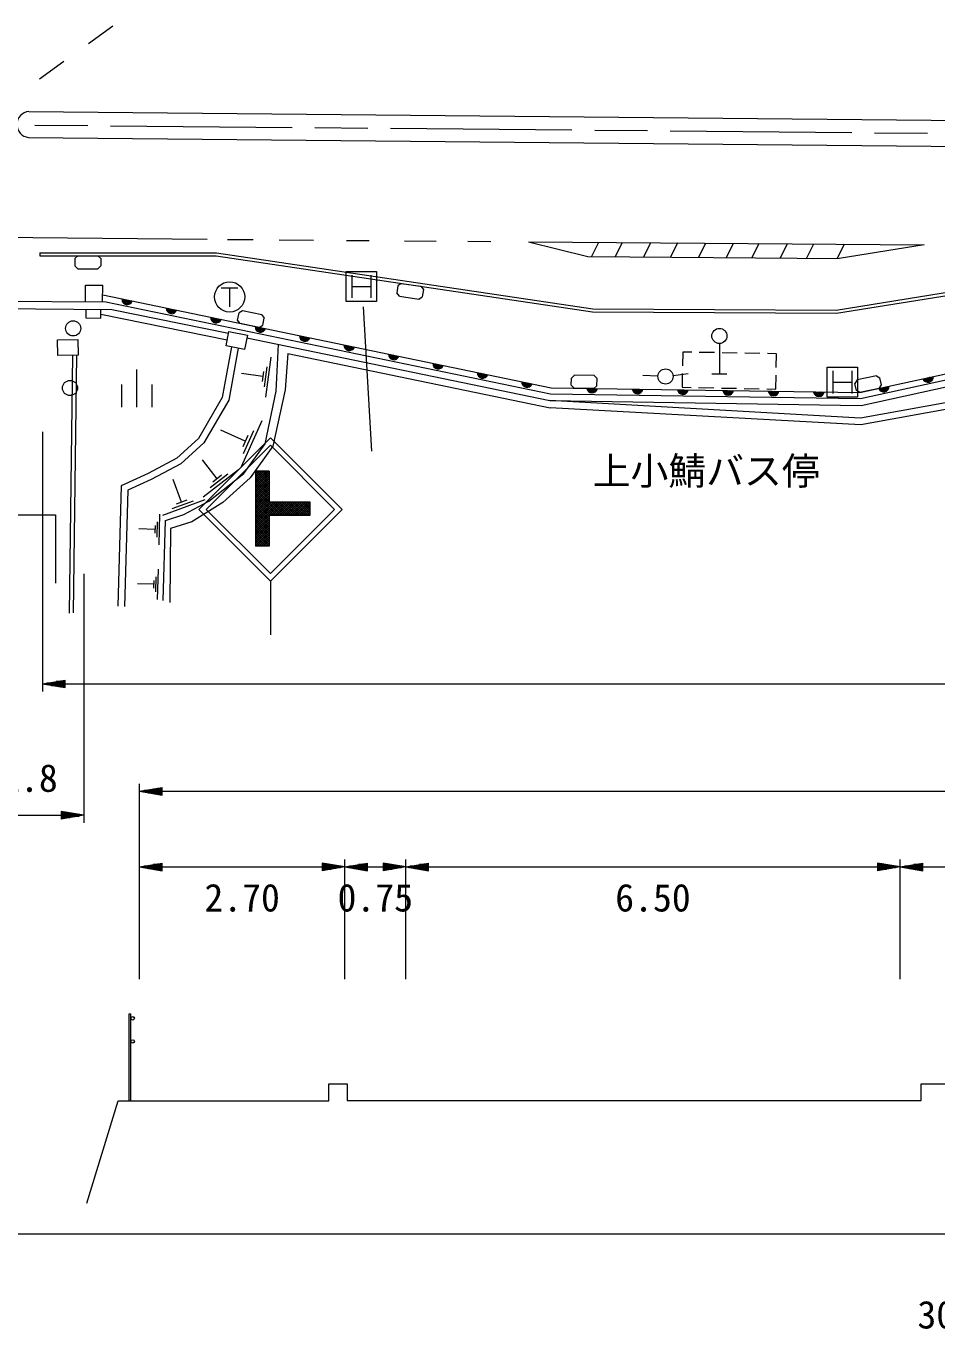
# Model space of a CAD drawing. Units: millimetres, scale not verified. Extents: x 40000 to 680000, y 20000 to 380000.
# Drawn here: x 305808 to 366018, y 198715 to 284880 of the extents above; entities that cross this region are included whole.
import ezdxf
from ezdxf.enums import TextEntityAlignment as Align

# ---------------------------------------------------------------- set-up
doc = ezdxf.new("R2010")
doc.units = ezdxf.units.MM
doc.header["$LTSCALE"] = 1000
doc.linetypes.add('CHAIN', pattern=[18.5, 12, -1.5, 3.5, -1.5])
for name, color, linetype, lineweight in [('M-BGD', 7, 'Continuous', 13), ('M-BGD-EXST', 7, 'Continuous', 13), ('M-BMK', 2, 'CHAIN', 13), ('M-STR-HTXT', 7, 'Continuous', 13), ('M-STR-STR1', 1, 'Continuous', 13), ('M-STR-STRC', 7, 'Continuous', 13), ('M-STR-STRD', 7, 'Continuous', 13), ('M-TTL-BAND', 7, 'Continuous', 13)]:
    doc.layers.add(name, color=color, linetype=linetype, lineweight=lineweight)
doc.styles.add('ＭＳ ゴシック', font='')
doc.styles.get('ＭＳ ゴシック').set_extended_font_data('MS Gothic')

msp = doc.modelspace()

# ---------------------------------------------------------------- linework, layer by layer
at = {"layer": 'M-BGD'}
for p, q in [((301814, 270933), (317785, 270782)), ((319116, 270771), (320820, 270758)), ((322531, 270744), (324808, 270726)), ((326987, 270708), (328480, 270696)), ((330824, 270677), (332912, 270660)), ((335000, 270644), (336539, 270631)), ((309240, 269686), (309040, 269500)), ((309040, 269500), (309040, 269017)), ((309240, 268832), (309040, 269017)), ((309240, 269686), (310541, 269686)), ((310541, 269686), (310741, 269500)), ((310541, 268832), (310741, 269017)), ((310741, 269500), (310741, 269017)), ((309240, 268832), (310541, 268832)), ((309737, 266653), (309745, 267746)), ((309745, 267746), (310874, 267738)), ((310867, 266645), (310874, 267738)), ((330386, 267711), (330315, 267233)), ((330485, 267020), (330315, 267233)), ((330611, 267865), (330386, 267711)), ((330611, 267865), (331899, 267673)), ((331899, 267673), (332069, 267460)), ((332069, 267460), (331998, 266983)), ((286398, 266316), (311474, 266140)), ((286401, 266817), (311087, 266644)), ((310880, 267095), (340513, 260956)), ((311087, 266644), (340469, 260557)), ((330485, 267020), (331773, 266828)), ((331773, 266828), (331998, 266983)), ((360927, 260641), (387531, 266482)), ((309752, 266152), (309748, 265573)), ((309748, 265573), (310749, 265566)), ((310749, 265566), (310753, 266145)), ((310751, 265828), (319108, 264125)), ((311474, 266140), (319196, 264566)), ((319792, 265439), (319890, 265911)), ((319950, 265216), (319792, 265439)), ((320124, 266053), (319890, 265911)), ((321398, 265789), (320124, 266053)), ((321398, 265789), (321557, 265566)), ((321459, 265093), (321557, 265566)), ((397416, 265567), (360958, 258952)), ((360967, 260240), (387574, 266082)), ((361012, 259789), (387621, 265631)), ((321225, 264952), (319950, 265216)), ((321225, 264952), (321459, 265093)), ((319383, 263665), (318774, 260304)), ((320397, 264256), (340419, 260108)), ((351638, 263885), (351638, 261885)), ((308881, 263113), (308658, 246059)), ((309151, 263118), (308928, 246064)), ((319825, 263577), (319203, 260147)), ((321983, 262989), (321624, 260342)), ((323114, 263233), (340460, 259640)), ((349214, 263322), (349197, 262407)), ((349812, 263311), (349214, 263322)), ((351312, 263283), (350312, 263302)), ((352812, 263255), (351812, 263274)), ((354311, 263227), (353311, 263246)), ((355409, 263207), (354811, 263218)), ((355392, 262291), (355409, 263207)), ((313117, 262168), (313117, 259668)), ((321495, 262044), (321406, 261382)), ((321717, 262351), (321537, 261027)), ((312117, 261168), (312117, 259668)), ((314117, 261168), (314117, 259668)), ((321451, 261713), (320039, 261904)), ((341846, 261122), (341853, 261604)), ((342043, 260933), (341846, 261122)), ((342056, 261787), (341853, 261604)), ((343358, 261767), (342056, 261787)), ((343345, 260913), (343547, 261095)), ((343358, 261767), (343555, 261578)), ((343547, 261095), (343555, 261578)), ((347579, 261729), (346580, 261775)), ((348574, 261771), (349566, 261901)), ((349188, 261907), (349171, 260992)), ((351138, 261885), (352138, 261885)), ((355366, 260876), (355383, 261791)), ((360744, 261475), (360588, 261251)), ((360692, 260779), (360588, 261251)), ((362015, 261755), (360744, 261475)), ((362015, 261755), (362250, 261616)), ((362198, 260920), (362354, 261144)), ((362354, 261144), (362250, 261616)), ((318774, 260304), (317204, 257602)), ((340469, 260557), (360967, 260240)), ((340513, 260956), (360927, 260641)), ((343345, 260913), (342043, 260933)), ((349171, 260992), (349769, 260981)), ((350268, 260971), (351268, 260953)), ((351768, 260943), (352768, 260925)), ((353268, 260915), (354268, 260897)), ((354768, 260887), (355366, 260876)), ((360927, 260641), (360692, 260779)), ((362198, 260920), (360927, 260641)), ((319203, 260147), (317558, 257316)), ((360958, 258952), (340419, 260108)), ((340419, 260108), (361012, 259789)), ((360986, 258499), (340460, 259640)), ((367446, 259672), (360986, 258499)), ((321382, 258772), (320032, 255729)), ((320301, 257430), (318678, 258150)), ((320470, 257811), (320132, 257050)), ((320841, 258101), (320166, 256579)), ((317204, 257602), (315769, 256295)), ((317558, 257316), (316030, 255924)), ((315769, 256295), (313869, 255289)), ((316030, 255924), (314069, 254886)), ((318443, 254945), (317480, 256199)), ((313869, 255289), (312098, 254471)), ((319860, 255535), (317509, 253728)), ((319151, 255240), (317976, 254336)), ((318737, 255171), (318149, 254719)), ((312098, 254471), (311869, 246507)), ((314069, 254886), (312540, 254179)), ((316083, 253396), (315529, 254888)), ((312540, 254179), (312319, 246494)), ((317621, 253542), (314822, 252503)), ((316852, 253469), (315453, 252949)), ((316433, 253526), (315733, 253266)), ((299621, 252555), (307745, 252555)), ((307745, 252555), (307745, 248028)), ((314628, 252594), (314574, 250582)), ((314333, 251595), (313260, 251623)), ((314339, 251846), (314326, 251343)), ((314480, 252094), (314453, 251088)), ((314243, 248211), (314229, 247708)), ((314383, 248459), (314357, 247453)), ((314531, 248958), (314477, 246946)), ((314236, 247959), (313163, 247988)), ((312627, 213807), (312627, 219548)), ((312627, 219548), (312741, 219548)), ((312741, 213807), (312741, 219548))]:
    msp.add_line(p, q, dxfattribs=at)
for points in [[(319220, 264689), (320435, 264448), (320245, 263493), (319030, 263735)], [(309226, 264145), (309245, 263120), (307907, 263094), (307887, 264119)]]:
    msp.add_lwpolyline(points, close=True, dxfattribs=at)
for points in [[(314876, 246894), (315017, 252186), (316238, 252577), (317883, 253470), (320200, 255278), (321609, 257251), (322345, 260735), (322499, 263820)], [(323114, 263233), (322940, 260814), (322110, 257103), (320623, 255012), (318822, 253368), (316755, 252100), (315362, 251661), (315315, 246768)], [(309817, 207038), (311886, 213807), (325824, 213807), (325824, 214930), (327036, 214930), (327036, 213822), (364975, 213822), (364975, 214915), (372291, 214915), (372291, 213822), (410127, 213822), (410127, 214900), (411176, 214900), (411176, 213836), (428203, 213836), (428203, 209417)]]:
    msp.add_lwpolyline(points, dxfattribs=at)
for centre, radius in [((308917, 264886), 500), ((351638, 264385), 500), ((348079, 261706), 500), ((308711, 260944), 500), ((312856, 219261), 115), ((312856, 217730), 115)]:
    msp.add_circle(centre, radius, dxfattribs=at)
for centre, radius, start, end in [((312488, 266817), 354, 177.09372, 339.49889), ((312488, 266817), 283, 179.31776, 337.27486), ((312488, 266817), 212, 183.06408, 333.52853), ((312488, 266817), 142, 190.77581, 325.8168), ((312488, 266817), 100, 201.09347, 315.49914), ((312488, 266817), 100, 201.09347, 315.49914), ((315426, 266209), 354, 177.09372, 339.49889), ((315426, 266209), 283, 179.31776, 337.27486), ((315426, 266209), 212, 183.06408, 333.52853), ((315426, 266209), 142, 190.77581, 325.8168), ((315426, 266209), 100, 201.09347, 315.49914), ((315426, 266209), 100, 201.09347, 315.49914), ((318363, 265600), 354, 177.09372, 339.49889), ((318363, 265600), 283, 179.31776, 337.27486), ((318363, 265600), 212, 183.06408, 333.52853), ((318363, 265600), 142, 190.77581, 325.8168), ((318363, 265600), 100, 201.09347, 315.49914), ((318363, 265600), 100, 201.09347, 315.49914), ((321301, 264992), 354, 177.09372, 339.49889), ((321301, 264992), 283, 179.31776, 337.27486), ((321301, 264992), 212, 183.06408, 333.52853), ((321301, 264992), 142, 190.77581, 325.8168), ((321301, 264992), 100, 201.09347, 315.49914), ((321301, 264992), 100, 201.09347, 315.49914), ((324239, 264383), 354, 177.09372, 339.49889), ((324239, 264383), 283, 179.31776, 337.27486), ((324239, 264383), 212, 183.06408, 333.52853), ((324239, 264383), 142, 190.77581, 325.8168), ((324239, 264383), 100, 201.09347, 315.49914), ((324239, 264383), 100, 201.09347, 315.49914), ((327176, 263775), 354, 177.09372, 339.49889), ((327176, 263775), 283, 179.31776, 337.27486), ((327176, 263775), 212, 183.06408, 333.52853), ((327176, 263775), 142, 190.77581, 325.8168), ((327176, 263775), 100, 201.09347, 315.49914), ((327176, 263775), 100, 201.09347, 315.49914), ((330114, 263166), 354, 177.09372, 339.49889), ((330114, 263166), 283, 179.31776, 337.27486), ((330114, 263166), 212, 183.06408, 333.52853), ((330114, 263166), 142, 190.77581, 325.8168), ((330114, 263166), 100, 201.09347, 315.49914), ((330114, 263166), 100, 201.09347, 315.49914), ((333052, 262557), 354, 177.09372, 339.49889), ((333052, 262557), 283, 179.31776, 337.27486), ((333052, 262557), 212, 183.06408, 333.52853), ((333052, 262557), 142, 190.77581, 325.8168), ((333052, 262557), 100, 201.09347, 315.49914), ((333052, 262557), 100, 201.09347, 315.49914), ((335989, 261949), 354, 177.09372, 339.49889), ((335989, 261949), 283, 179.31776, 337.27486), ((335989, 261949), 212, 183.06408, 333.52853), ((335989, 261949), 142, 190.77581, 325.8168), ((335989, 261949), 100, 201.09347, 315.49914), ((335989, 261949), 100, 201.09347, 315.49914), ((338927, 261340), 354, 177.09372, 339.49889), ((338927, 261340), 283, 179.31776, 337.27486), ((338927, 261340), 212, 183.06408, 333.52853), ((338927, 261340), 142, 190.77581, 325.8168), ((338927, 261340), 100, 201.09347, 315.49914), ((338927, 261340), 100, 201.09347, 315.49914), ((365427, 261684), 354, 201.18017, 3.58535), ((365427, 261684), 283, 203.40421, 1.36131), ((365427, 261684), 212, 207.15054, 357.61499), ((365427, 261684), 142, 214.86227, 349.90326), ((365427, 261684), 100, 225.17993, 339.58559), ((365427, 261684), 100, 225.17993, 339.58559), ((343222, 260969), 354, 187.91175, 350.31693), ((343222, 260969), 283, 190.13579, 348.09289), ((343222, 260969), 212, 193.88211, 344.34656), ((343222, 260969), 142, 201.59384, 336.63483), ((343222, 260969), 100, 211.91151, 326.31717), ((343222, 260969), 100, 211.91151, 326.31717), ((346221, 260922), 354, 187.91175, 350.31693), ((346221, 260922), 283, 190.13579, 348.09289), ((346221, 260922), 212, 193.88211, 344.34656), ((346221, 260922), 142, 201.59384, 336.63483), ((346221, 260922), 100, 211.91151, 326.31717), ((346221, 260922), 100, 211.91151, 326.31717), ((349221, 260876), 354, 187.91175, 350.31693), ((349221, 260876), 283, 190.13579, 348.09289), ((349221, 260876), 212, 193.88211, 344.34656), ((349221, 260876), 142, 201.59384, 336.63483), ((349221, 260876), 100, 211.91151, 326.31717), ((349221, 260876), 100, 211.91151, 326.31717), ((352221, 260830), 354, 187.91175, 350.31693), ((352221, 260830), 283, 190.13579, 348.09289), ((352221, 260830), 212, 193.88211, 344.34656), ((352221, 260830), 142, 201.59384, 336.63483), ((352221, 260830), 100, 211.91151, 326.31717), ((352221, 260830), 100, 211.91151, 326.31717), ((355220, 260783), 354, 187.91175, 350.31693), ((355220, 260783), 283, 190.13579, 348.09289), ((355220, 260783), 212, 193.88211, 344.34656), ((355220, 260783), 142, 201.59384, 336.63483), ((355220, 260783), 100, 211.91151, 326.31717), ((355220, 260783), 100, 211.91151, 326.31717), ((358220, 260737), 354, 187.91175, 350.31693), ((358220, 260737), 283, 190.13579, 348.09289), ((358220, 260737), 212, 193.88211, 344.34656), ((358220, 260737), 142, 201.59384, 336.63483), ((358220, 260737), 100, 211.91151, 326.31717), ((358220, 260737), 100, 211.91151, 326.31717), ((362497, 261041), 354, 201.18017, 3.58535), ((362497, 261041), 283, 203.40421, 1.36131), ((362497, 261041), 212, 207.15054, 357.61499), ((362497, 261041), 142, 214.86227, 349.90326), ((362497, 261041), 100, 225.17993, 339.58559), ((362497, 261041), 100, 225.17993, 339.58559)]:
    msp.add_arc(centre, radius, start, end, dxfattribs=at)
at = {"layer": 'M-BGD-EXST'}
for p, q in [((318713, 267567), (319813, 267567)), ((319263, 267567), (319263, 266317))]:
    msp.add_line(p, q, dxfattribs=at)
msp.add_circle((319263, 266967), 1000, dxfattribs=at)
at = {"layer": 'M-BMK'}
msp.add_line((274397, 278627), (372545, 277731), dxfattribs=at)
at = {"layer": 'M-STR-HTXT'}
for p, q in [((306891, 258038), (306891, 240876)), ((309621, 248658), (309621, 232186)), ((306891, 241376), (308391, 241626)), ((306891, 241376), (308391, 241126)), ((306891, 241376), (308391, 241376)), ((308391, 241426), (307191, 241426)), ((308391, 241326), (307191, 241326)), ((307491, 241476), (308391, 241476)), ((307491, 241276), (308391, 241276)), ((308391, 241526), (307791, 241526)), ((308091, 241576), (308391, 241576)), ((308391, 241126), (308391, 241626)), ((308391, 241376), (476286, 241376)), ((308391, 241226), (307791, 241226)), ((308091, 241176), (308391, 241176)), ((313306, 221854), (313306, 234772)), ((313306, 234272), (314806, 234522)), ((313906, 234372), (314806, 234372)), ((314806, 234422), (314206, 234422)), ((314506, 234472), (314806, 234472)), ((314806, 234022), (314806, 234522)), ((313306, 234272), (314806, 234022)), ((313306, 234272), (314806, 234272)), ((314806, 234322), (313606, 234322)), ((314806, 234222), (313606, 234222)), ((313906, 234172), (314806, 234172)), ((314806, 234122), (314206, 234122)), ((314506, 234072), (314806, 234072)), ((314806, 234272), (326877, 234272)), ((326877, 234272), (330905, 234272)), ((330905, 234272), (363589, 234272)), ((363589, 234272), (373700, 234272)), ((287708, 232686), (308121, 232686)), ((309621, 232686), (308121, 232936)), ((308121, 232936), (308121, 232436)), ((308421, 232886), (308121, 232886)), ((308121, 232836), (308721, 232836)), ((309021, 232786), (308121, 232786)), ((308121, 232736), (309321, 232736)), ((309621, 232686), (308121, 232436)), ((309621, 232686), (308121, 232686)), ((308121, 232636), (309321, 232636)), ((309021, 232586), (308121, 232586)), ((308121, 232536), (308721, 232536)), ((308421, 232486), (308121, 232486)), ((313306, 229272), (314806, 229522)), ((313306, 229272), (314806, 229022)), ((313306, 229272), (314806, 229272)), ((314806, 229322), (313606, 229322)), ((314806, 229222), (313606, 229222)), ((313906, 229372), (314806, 229372)), ((314806, 229422), (314206, 229422)), ((314506, 229472), (314806, 229472)), ((314806, 229022), (314806, 229522)), ((314806, 229272), (325377, 229272)), ((326877, 229272), (325377, 229522)), ((325377, 229522), (325377, 229022)), ((325677, 229472), (325377, 229472)), ((325377, 229422), (325977, 229422)), ((326277, 229372), (325377, 229372)), ((325377, 229322), (326577, 229322)), ((326877, 229272), (325377, 229022)), ((326877, 229272), (325377, 229272)), ((325377, 229222), (326577, 229222)), ((326877, 221854), (326877, 229772)), ((326877, 229272), (328377, 229522)), ((326877, 229272), (328377, 229022)), ((326877, 229272), (328377, 229272)), ((328377, 229322), (327177, 229322)), ((328377, 229222), (327177, 229222)), ((327477, 229372), (328377, 229372)), ((328377, 229422), (327777, 229422)), ((328077, 229472), (328377, 229472)), ((328377, 229022), (328377, 229522)), ((328377, 229272), (329405, 229272)), ((330905, 229272), (329405, 229522)), ((329405, 229522), (329405, 229022)), ((329705, 229472), (329405, 229472)), ((329405, 229422), (330005, 229422)), ((330305, 229372), (329405, 229372)), ((329405, 229322), (330605, 229322)), ((330905, 229272), (329405, 229022)), ((330905, 229272), (329405, 229272)), ((329405, 229222), (330605, 229222)), ((330905, 221854), (330905, 229772)), ((330905, 229272), (332405, 229522)), ((330905, 229272), (332405, 229022)), ((330905, 229272), (332405, 229272)), ((332405, 229322), (331205, 229322)), ((332405, 229222), (331205, 229222)), ((331505, 229372), (332405, 229372)), ((332405, 229422), (331805, 229422)), ((332105, 229472), (332405, 229472)), ((332405, 229022), (332405, 229522)), ((332405, 229272), (362089, 229272)), ((363589, 229272), (362089, 229522)), ((362089, 229522), (362089, 229022)), ((362389, 229472), (362089, 229472)), ((362089, 229422), (362689, 229422)), ((362989, 229372), (362089, 229372)), ((362089, 229322), (363289, 229322)), ((363589, 229272), (362089, 229022)), ((363589, 229272), (362089, 229272)), ((362089, 229222), (363289, 229222)), ((363589, 221854), (363589, 229772)), ((363589, 229272), (365089, 229522)), ((363589, 229272), (365089, 229022)), ((363589, 229272), (365089, 229272)), ((365089, 229322), (363889, 229322)), ((365089, 229222), (363889, 229222)), ((364189, 229372), (365089, 229372)), ((365089, 229422), (364489, 229422)), ((364789, 229472), (365089, 229472)), ((365089, 229022), (365089, 229522)), ((365089, 229272), (372200, 229272)), ((313906, 229172), (314806, 229172)), ((314806, 229122), (314206, 229122)), ((314506, 229072), (314806, 229072)), ((326277, 229172), (325377, 229172)), ((325377, 229122), (325977, 229122)), ((325677, 229072), (325377, 229072)), ((327477, 229172), (328377, 229172)), ((328377, 229122), (327777, 229122)), ((328077, 229072), (328377, 229072)), ((330305, 229172), (329405, 229172)), ((329405, 229122), (330005, 229122)), ((329705, 229072), (329405, 229072)), ((331505, 229172), (332405, 229172)), ((332405, 229122), (331805, 229122)), ((332105, 229072), (332405, 229072)), ((362989, 229172), (362089, 229172)), ((362089, 229122), (362689, 229122)), ((362389, 229072), (362089, 229072)), ((364189, 229172), (365089, 229172)), ((365089, 229122), (364489, 229122)), ((364789, 229072), (365089, 229072))]:
    msp.add_line(p, q, dxfattribs=at)
at = {"layer": 'M-STR-STR1'}
for p, q in [((311547, 284880), (309929, 283706)), ((308310, 282531), (306691, 281357))]:
    msp.add_line(p, q, dxfattribs=at)
at = {"layer": 'M-STR-STRC'}
for p, q in [((339010, 270612), (342947, 269635)), ((343639, 270574), (343177, 269633)), ((345214, 270562), (344751, 269620)), ((347090, 270547), (346628, 269605)), ((348873, 270533), (348411, 269591)), ((350716, 270518), (350253, 269576)), ((352550, 270503), (352088, 269561)), ((354254, 270490), (353791, 269548)), ((356108, 270475), (355646, 269533)), ((357849, 270461), (357387, 269519)), ((359881, 270445), (359419, 269503)), ((342947, 269635), (359551, 269502)), ((326971, 266657), (326971, 268657)), ((326971, 268657), (328971, 268657)), ((327346, 268407), (327346, 266907)), ((328596, 268407), (328596, 266907)), ((328971, 268657), (328971, 266657)), ((327346, 267657), (328596, 267657)), ((328971, 266657), (326971, 266657)), ((328081, 266307), (328646, 256763)), ((358757, 260331), (358757, 262331)), ((358757, 262331), (360757, 262331)), ((359132, 262081), (359132, 260581)), ((360382, 262081), (360382, 260581)), ((360757, 262331), (360757, 260331)), ((359132, 261331), (360382, 261331)), ((360757, 260331), (358757, 260331)), ((317220, 252913), (321958, 257651)), ((321958, 257651), (326695, 252913)), ((317715, 252913), (321958, 257156)), ((321958, 257156), (326200, 252913)), ((320976, 255451), (320976, 250486)), ((321876, 255451), (320976, 255451)), ((320976, 255325), (321102, 255451)), ((320976, 255183), (321244, 255451)), ((320976, 255042), (321385, 255451)), ((320976, 254900), (321526, 255451)), ((320976, 254759), (321668, 255451)), ((320976, 254617), (321809, 255451)), ((321876, 254535), (320976, 255435)), ((320976, 254476), (321876, 255376)), ((321876, 254393), (320976, 255293)), ((320976, 254335), (321876, 255235)), ((321876, 254252), (320976, 255152)), ((320976, 254193), (321876, 255093)), ((321876, 254676), (321100, 255451)), ((321876, 254818), (321242, 255451)), ((321876, 254959), (321383, 255451)), ((321876, 255100), (321525, 255451)), ((321876, 255242), (321666, 255451)), ((321876, 255383), (321808, 255451)), ((321876, 255451), (321876, 253419)), ((321876, 254110), (320976, 255010)), ((320976, 254052), (321876, 254952)), ((321876, 253969), (320976, 254869)), ((320976, 253910), (321876, 254810)), ((321876, 253828), (320976, 254728)), ((320976, 253769), (321876, 254669)), ((321876, 253686), (320976, 254586)), ((320976, 253628), (321876, 254528)), ((321876, 253545), (320976, 254445)), ((320976, 253486), (321876, 254386)), ((322760, 252519), (320976, 254303)), ((320976, 253345), (321876, 254245)), ((322619, 252519), (320976, 254162)), ((320976, 253203), (321876, 254103)), ((322477, 252519), (320976, 254020)), ((320976, 253062), (321876, 253962)), ((322336, 252519), (320976, 253879)), ((320976, 252920), (321876, 253820)), ((322194, 252519), (320976, 253737)), ((320976, 252779), (321876, 253679)), ((322053, 252519), (320976, 253596)), ((320976, 252638), (321876, 253538)), ((321912, 252519), (320976, 253455)), ((320976, 252496), (321898, 253419)), ((320976, 252355), (322040, 253419)), ((320976, 252213), (322181, 253419)), ((320976, 252072), (322322, 253419)), ((320976, 251930), (322464, 253419)), ((320976, 251789), (322605, 253419)), ((320976, 251648), (322747, 253419)), ((321876, 253419), (324568, 253419)), ((321988, 252519), (322888, 253419)), ((322902, 252519), (322002, 253419)), ((322129, 252519), (323029, 253419)), ((323043, 252519), (322143, 253419)), ((322271, 252519), (323171, 253419)), ((323184, 252519), (322284, 253419)), ((322412, 252519), (323312, 253419)), ((323326, 252519), (322426, 253419)), ((322554, 252519), (323454, 253419)), ((323467, 252519), (322567, 253419)), ((322695, 252519), (323595, 253419)), ((323609, 252519), (322709, 253419)), ((322837, 252519), (323737, 253419)), ((323750, 252519), (322850, 253419)), ((322978, 252519), (323878, 253419)), ((323892, 252519), (322992, 253419)), ((323119, 252519), (324019, 253419)), ((324033, 252519), (323133, 253419)), ((323261, 252519), (324161, 253419)), ((324174, 252519), (323274, 253419)), ((323402, 252519), (324302, 253419)), ((324316, 252519), (323416, 253419)), ((323544, 252519), (324444, 253419)), ((324457, 252519), (323557, 253419)), ((323685, 252519), (324568, 253402)), ((324568, 252549), (323699, 253419)), ((324568, 252690), (323840, 253419)), ((324568, 252832), (323982, 253419)), ((324568, 252973), (324123, 253419)), ((324568, 253115), (324264, 253419)), ((324568, 253256), (324406, 253419)), ((324568, 253398), (324547, 253419)), ((324568, 253419), (324568, 252519)), ((317220, 252913), (321958, 248175)), ((317715, 252913), (321958, 248670)), ((321876, 252413), (320976, 253313)), ((321876, 252272), (320976, 253172)), ((321876, 252130), (320976, 253030)), ((321876, 251989), (320976, 252889)), ((321876, 251847), (320976, 252747)), ((321876, 251706), (320976, 252606)), ((321876, 251565), (320976, 252465)), ((324568, 252519), (321876, 252519)), ((321876, 252519), (321876, 250486)), ((321958, 248670), (326200, 252913)), ((321958, 248175), (326695, 252913)), ((323827, 252519), (324568, 253260)), ((323968, 252519), (324568, 253119)), ((324109, 252519), (324568, 252978)), ((324251, 252519), (324568, 252836)), ((324392, 252519), (324568, 252695)), ((324534, 252519), (324568, 252553)), ((320976, 251506), (321876, 252406)), ((321876, 251423), (320976, 252323)), ((320976, 251365), (321876, 252265)), ((321876, 251282), (320976, 252182)), ((320976, 251223), (321876, 252123)), ((321876, 251140), (320976, 252040)), ((320976, 251082), (321876, 251982)), ((321876, 250999), (320976, 251899)), ((320976, 250940), (321876, 251840)), ((321876, 250857), (320976, 251757)), ((320976, 250799), (321876, 251699)), ((321876, 250716), (320976, 251616)), ((320976, 250658), (321876, 251558)), ((321876, 250575), (320976, 251475)), ((320976, 250516), (321876, 251416)), ((321823, 250486), (320976, 251333)), ((321681, 250486), (320976, 251192)), ((321540, 250486), (320976, 251050)), ((321398, 250486), (320976, 250909)), ((321257, 250486), (320976, 250767)), ((321087, 250486), (321876, 251275)), ((321228, 250486), (321876, 251133)), ((321370, 250486), (321876, 250992)), ((321511, 250486), (321876, 250850)), ((321115, 250486), (320976, 250626)), ((321876, 250486), (320976, 250486)), ((321653, 250486), (321876, 250709)), ((321794, 250486), (321876, 250568)), ((321958, 248175), (321958, 244620))]:
    msp.add_line(p, q, dxfattribs=at)
msp.add_lwpolyline([(339010, 270612), (365183, 270402), (359551, 269502)], dxfattribs=at)
at = {"layer": 'M-STR-STRD'}
for p, q in [((305993, 279231), (462521, 277711)), ((305976, 277512), (462504, 275992)), ((306724, 269886), (318386, 269886)), ((306724, 269886), (306724, 269686)), ((318386, 269886), (343275, 266183)), ((306724, 269686), (318372, 269686)), ((318372, 269686), (343260, 265983)), ((359368, 266096), (380243, 269449)), ((359384, 265896), (380258, 269248)), ((343260, 265983), (359384, 265896)), ((343275, 266183), (359368, 266096))]:
    msp.add_line(p, q, dxfattribs=at)
msp.add_arc((306068, 278371), 864, 95.01685, 263.87037, dxfattribs=at)
at = {"layer": 'M-TTL-BAND'}
msp.add_line((40000, 205000), (579000, 205000), dxfattribs=at)

# ---------------------------------------------------------------- texts
at = {"layer": 'M-BGD', "style": 'ＭＳ ゴシック'}
msp.add_text('上小鯖バス停', height=1833, dxfattribs=at).set_placement((350765, 253992), align=Align.BOTTOM_CENTER)
at = {"layer": 'M-STR-HTXT', "style": 'ＭＳ ゴシック'}
for s, p in [('側\u3000\u3000溝  L=22.8', (297915, 233686)), ('2.70', (320091, 225772)), ('0.75', (328891, 225772)), ('6.50', (347247, 225772))]:
    msp.add_text(s, height=1833, dxfattribs=at).set_placement(p, align=Align.BOTTOM_CENTER)
at = {"layer": 'M-TTL-BAND', "style": 'ＭＳ ゴシック'}
msp.add_text('300.0', height=1833, dxfattribs=at).set_placement((367844, 198195), align=Align.BOTTOM_CENTER)

doc.saveas('drawing.dxf')
